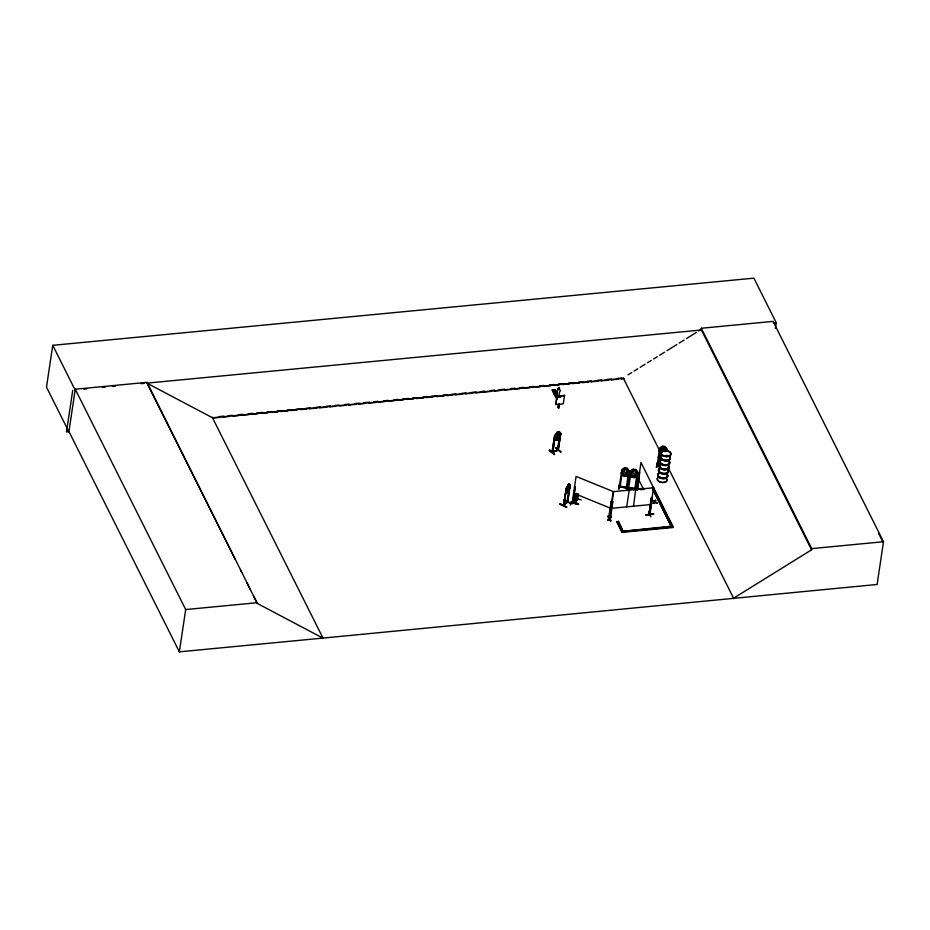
<?xml version="1.0" encoding="UTF-8"?>
<svg xmlns="http://www.w3.org/2000/svg" width="930" height="930" viewBox="0 0 930 930"><rect width="100%" height="100%" fill="white"/><g stroke="black" fill="none" stroke-linecap="round" stroke-linejoin="round"><path stroke-width="1.4" d="M558.267 450.19L557.512 450.213M557.605 449.597L557.849 449.806M622.6 470.22L620.066 487.018M660.463 448.62L657.882 465.221M660.591 450.771L660.893 448.783C667.077 441.297 653.871 453.491 662.544 446.237C665.624 445.04 667.635 450.783 666.705 449.446M555.419 435.531L554.547 435.624L551.978 452.387L558.093 450.015M557.291 392.065L556.826 397.412L557.291 392.065A1.755 1.302 -26.6 0 1 557.965 389.833L558.349 387.973M566.591 488.459L563.522 505.699L566.498 488.645M555.454 393.471L554.861 392.995M664.38 451.387L665.055 451.492L664.566 450.969M664.822 450.934L664.648 451.387M667.577 455.781L666.519 455.595M775.434 328.406L776.271 322.826L753.881 278.151L52.754 345.321L46.5 387.171L68.89 431.857L75.26 389.217L147.033 382.346L257.331 603.465L322.896 638.096L877.118 584.459L883.5 541.737L773.074 321.385L701.313 328.267L701.127 329.487L811.553 549.828L733.584 598.211M72.714 390.426L66.507 431.927L69.029 431.683M623.414 378.382L212.482 417.756L146.917 383.125L147.033 382.346M212.214 417.233L323.001 638.085L179.362 651.849L185.686 609.557L75.26 389.217M557.477 394.773L554.896 389.589C547.212 390.565 558.128 389.635 554.373 389.856M552.839 390.705L555.303 390.612M553.129 391.286L555.594 391.193M553.943 392.925L556.407 392.832M556.221 397.656L556.524 396.912L556.768 397.796M556.442 397.494L556.524 396.912M564.498 395.39L563.289 403.864L555.768 404.48L557.024 396.11L564.545 395.494L557.024 396.11M558 389.902L558.244 388.147M555.826 404.573L557.07 396.203M549.665 450.039L554.478 454.503L549.63 450.062M559.337 387.554L559.662 389.74A1.755 1.302 -26.6 0 1 559.639 391.844L558.523 397.319M557.849 407.352L558.267 404.562M558.314 408.27L558.942 404.085M560.023 397.145L560.186 396.052L559.453 396.122L559.953 397.11M558.186 450.248L560.825 433.438L559.139 431.543L557.07 432.357L554.699 435.845L552.199 452.55L552.839 452.305L555.28 435.438L554.547 435.624M558.93 408.212L559.558 404.027M554.687 438.204L552.769 452.317M552.827 452.271L552.153 451.689M557.07 432.357L555.942 440.355L558 439.553L560.43 436.1M555.722 448.004L560.976 452.038L556.059 447.876M557.419 450.283L559.558 436.31M554.64 435.81L557.151 432.45L559.186 431.59L560.755 433.485L557.582 450.422L558.116 449.434M560.046 504.06L566.684 507.222M566.44 488.599L563.289 505.595L567.695 501.561M566.207 488.483L563.568 505.664L567.672 502.119L569.881 485.262C570.392 487.75 568.962 491.482 566.602 493.051M567.742 501.468L566.963 502.374L569.09 488.378M567.637 502.188L570.171 485.297L569.183 483.856C565.998 487.413 569.974 481.624 570.113 485.367L569.741 485.704M570.23 505.048L573.438 501.131M570.915 502.34C578.286 502.328 583.784 507.059 570.927 502.27M575.182 486.832L572.682 503.618L575.31 486.704L574.554 486.576L575.31 486.704M576.112 493.4L574.601 503.107M576.368 493.481L575.159 502.886M576.391 494.504C570.462 513.244 579.413 496.748 577.065 498.875M577.565 499.154L576.972 499.48L577.832 493.853M578.088 493.935L577.228 499.561L578.123 494.958M581.238 499.968L573.752 497.55M611.173 501.351L611.801 501.607L611.173 501.351L608.58 518.289C608.081 516.092 610.789 519.08 608.639 518.045M608.697 517.661L609.464 517.766L608.476 518.196M609.185 517.859L609.185 518.522L613.207 491.563L576.077 476.404L572.09 503.386L572.88 503.467L572.101 503.153M653.499 487.797L613.649 491.61L609.673 518.719L612.138 501.781L612.893 501.875L612.219 501.944M610.394 517.847L609.638 517.917L610.533 518.173M610.371 518.638L612.8 501.712M619.554 484.391L618.845 488.773M622.496 470.115L621.81 469.999L619.287 486.901L627.006 488.087L626.425 487.169M619.961 487.018L620.031 486.169L619.217 486.913M637.527 489.122L636.98 488.715L637.062 489.738L640.968 462.443L673.32 527.461L622.054 532.367L616.846 521.974L618.38 521.312L623.042 531.309L618.38 521.312M628.796 471.092L629.447 471.185L628.715 471.045L626.297 488.006M629.447 471.185L627.029 487.936M628.157 485.809C626.704 484.611 629.064 489.052 627.39 490.447L626.739 490.017M627.401 485.693L626.634 490.331M621.287 472.777L623.484 475.881L626.134 476.241L629.052 473.951L629.529 471.336L627.32 468.278L624.669 467.918C615.997 475.079 629.215 462.942 623.03 470.406L622.728 472.394L624.216 474.242L625.925 474.498L627.843 473.184L627.32 468.278M627.39 490.447L628.169 485.46M627.901 487.413L628.575 488.366L631.098 471.429L630.377 471.324L627.843 488.227L635.562 489.413M622.054 532.367L616.927 521.451M626.704 506.862L629.203 490.122M637.259 472.382L634.772 489.343L635.678 488.645M635.515 489.447L638.015 472.51L637.364 472.417M636.027 486.669L633.551 506.199M629.842 474.102L632.04 477.206L634.69 477.613L637.689 475.311L638.096 472.661L635.888 469.603L633.237 469.243C624.611 476.253 637.794 464.407 631.586 471.731L631.296 473.719L632.772 475.567L634.481 475.823L636.411 474.509L635.888 469.603L637.992 472.719L637.236 472.603M639.701 472.591L637.19 489.831L636.922 489.308M637.445 489.808L639.317 477.044M633.202 489.378L640.654 488.634M653.534 513.93C630.528 517.08 669.03 512.105 646.094 514.709M648.489 512.07L650.907 516.824M651.314 498.027L648.919 514.976L651.314 498.027L652.139 497.422L651.477 500.131M649.628 514.662L650.872 504.165M656.266 467.43L657.394 462.791L656.731 467.151M652.36 497.841L649.931 514.581M660.358 465.767L657.068 465.256L657.347 464.465L660.428 465.337M657.882 465.419L657.963 464.616M652.558 500.945L654.639 501.433L652.558 500.945L654.394 502.072L653.767 503.444L654.871 501.956L656.882 503.153L654.813 502.305L655.673 500.305L654.639 501.433M659.696 456.735L659.998 454.747C666.124 447.109 653.046 459.525 661.683 452.282M653.767 503.444L654.453 501.723L652.604 500.596M661.114 456.119L661.288 454.944M654.592 501.781L655.104 500.352M656.882 503.153L655.011 502.002L655.673 500.305M664.543 450.399A4.929 2.93 8.5 0 1 670.809 454.456A4.929 2.93 8.5 0 1 662.73 455.235A4.929 2.93 8.5 0 1 664.543 450.399L664.218 446.923L663.357 446.842L660.498 451.434L660.195 453.422L661.683 455.27M811.553 549.828L811.727 548.607L701.313 328.267M621.275 472.824L623.542 475.765M618.834 489.122L619.647 484.135L618.787 489.029M620.182 486.25L626.367 487.192L626.192 487.773M623.484 475.881L626.123 476.288L629.052 473.951M626.355 468.546L626.704 472.161L625.681 473.056L624.146 471.766L625.495 468.418M627.122 487.32L619.45 486.32M627.738 485.716L626.96 490.377L627.831 485.751M629.924 474.137L632.04 477.206L634.69 477.567L637.608 475.276M630.377 471.324L631.052 471.591M634.923 488.517L628.668 487.518M635.981 489.354L636.073 486.995M658.731 453.91L660.939 456.967M661.404 454.142L659.149 451.143L662.137 448.946L664.717 449.469M656.592 467.441L657.463 462.512M658.824 453.898L660.998 456.851M659.614 448.586L657.219 465.314M660.346 448.644L659.649 448.527M660.509 460.118L658.254 457.118L660.509 460.118A4.917 2.918 8.5 0 0 664.985 464.802A4.917 2.918 8.5 0 0 668.868 460.652M662.951 449.55L663.799 449.678M571.043 502.084L578.413 504.42M649.675 513.674L648.908 514.337M568.718 484.728L567.602 489.587L568.66 487.75L568.649 484.693M567.87 485.169L566.51 490.366L567.184 491.145L569.207 487.994L569.23 483.984M566.51 507.396L559.872 504.223M566.754 506.92L560.116 503.746M556.768 435.054L558.419 432.276L558.767 434.275M557.151 432.45L555.466 437.449L556.57 438.495L559.453 435.879L559.744 433.88L559.093 431.625L557.93 439.448M661.788 451.631L662.962 449.492M607.976 516.278C610.464 515.499 612.696 527.845 607.976 516.278L610.743 520.928L608.325 516.197M574.647 503.165L577.367 498.945M667.066 455.572L666.357 456.026L666.973 455.468M667.775 456.049L666.729 456.328L666.81 455.595M564.022 504.781L563.371 504.92L563.952 505.362M558.593 435.438L557.093 436.995L556.593 436.228M660.649 454.607L661.311 454.828M572.822 503.165L572.299 502.572M607.918 520.533L611.475 516.627L607.894 520.475M577.298 499.119L575.1 502.619M564.208 500.456L571.101 503.386L564.254 500.108M636.934 489.401L637.515 489.366M552.536 390.135L552.362 390.054C563.208 407.294 552.385 394.692 552.978 390.089M557.837 397.296L554.373 389.775L557.768 396.029M552.862 389.937L556.931 398.668L552.397 389.833M657.092 465.105L660.381 465.605M554.896 393.03L555.803 393.018M667.717 456.142L666.764 455.526L666.438 456.142M659.126 451.248L662.137 448.946L662.009 450.143L663.543 451.434M558.535 387.88L559.372 387.624M564.045 504.862L567.358 501.828M628.029 374.837L631.691 372.57M634.121 371.058L637.782 368.792M640.212 367.28L645.083 364.258M647.524 362.747L651.174 360.48M653.616 358.968L657.266 356.702M659.707 355.19L664.578 352.168M667.019 350.656L676.761 344.6M679.202 343.089L684.073 340.066M686.514 338.555L696.256 332.51M698.697 330.999L701.127 329.487M657.917 464.779L657.173 464.675M619.31 486.739L626.948 487.925M627.959 487.448L627.785 488.238M627.866 488.064L635.492 489.226M635.55 488.808L628.017 487.646M554.826 389.821L557.326 394.704M557.977 439.495L555.942 440.355L554.373 438.46M552.722 451.689L557.651 449.992L552.42 451.922M572.194 502.549L572.02 503.351L572.892 502.805M609.696 518.487L610.196 518.417M552.304 452.503L558.198 450.178L560.697 433.438M555.582 393.588L555.908 392.972M609.15 518.487L608.604 518.277M633.179 489.401L640.828 488.564M633.295 489.552L640.77 488.796M651.395 498.189L651.884 497.445M610.382 518.615L609.801 518.707M646.059 514.999L653.511 514.255M83.758 389.182L86.63 388.903M102.416 387.392L105.288 387.113M112.46 386.427L115.332 386.148M141.174 383.672L144.045 383.404M146.917 383.125L701.383 329.999M773.388 323.105L776.271 322.826M219.422 416.547L223.758 416.129M228.083 415.71L232.407 415.303M238.173 414.745L242.498 414.338M248.264 413.78L252.588 413.362M256.913 412.955L262.679 412.397M267.015 411.978L271.339 411.572M277.105 411.014L281.43 410.607M287.196 410.049L291.52 409.63M295.845 409.223L301.611 408.665M305.935 408.258L310.271 407.84M316.037 407.282L320.362 406.875M326.128 406.317L330.452 405.91M334.777 405.492L339.101 405.073M344.867 404.527L349.203 404.108M354.969 403.562L359.294 403.143M363.618 402.725L369.384 402.178M373.709 401.76L378.033 401.342M383.799 400.795L388.124 400.377M393.901 399.83L398.226 399.412M402.55 398.993L408.317 398.447M412.641 398.028L416.966 397.622M422.732 397.064L427.056 396.645M431.381 396.238L437.158 395.68M442.924 395.134L447.249 394.715M451.573 394.297L455.898 393.89M461.664 393.332L465.988 392.925M471.754 392.367L476.09 391.949M481.856 391.402L484.739 391.123M490.505 390.577L494.83 390.158M499.154 389.74L504.92 389.193M510.686 388.635L515.011 388.228M519.347 387.81L523.671 387.392M529.437 386.845L533.762 386.427M539.528 385.88L543.852 385.462M549.618 384.904L553.943 384.497M558.267 384.078L562.604 383.66M568.37 383.114L572.694 382.695M578.46 382.149L582.784 381.73M587.109 381.312L591.433 380.905M597.2 380.347L601.536 379.94M607.302 379.382L611.626 378.963M617.392 378.417L621.717 377.999M212.831 418.058L220.05 417.372M222.933 417.093L228.71 416.535M233.035 416.129L238.812 415.571M241.695 415.292L248.915 414.606M251.809 414.327L257.575 413.769M261.911 413.362L267.689 412.804M272.013 412.385L277.791 411.839M280.674 411.56L287.893 410.874M290.776 410.595L296.554 410.037M300.878 409.63L306.656 409.072M309.539 408.793L316.758 408.107M319.653 407.828L326.872 407.131M329.755 406.863L335.532 406.305M339.857 405.887L345.635 405.341M348.518 405.062L355.737 404.376M358.62 404.097L364.397 403.539M368.722 403.12L375.941 402.434M378.836 402.155L384.601 401.609M387.496 401.33L394.715 400.632M397.598 400.365L403.376 399.807M407.7 399.389L413.478 398.842M416.361 398.563L423.58 397.866M426.463 397.598L432.241 397.04M436.565 396.622L443.784 395.936M446.679 395.657L452.445 395.099M455.34 394.832L462.559 394.134M465.442 393.855L472.661 393.169M475.544 392.89L491.424 391.367M494.307 391.088L500.084 390.542M504.42 390.123L511.628 389.438M514.523 389.159L520.288 388.601M523.183 388.333L530.402 387.636M533.285 387.357L540.504 386.671M543.387 386.392L550.606 385.706M553.49 385.427L559.267 384.869M562.15 384.59L569.369 383.904M572.264 383.625L579.471 382.939M582.366 382.66L588.132 382.102M591.027 381.823L598.246 381.137M601.129 380.858L608.348 380.172M611.231 379.893L618.45 379.196M621.333 378.928L624.228 378.65M644.025 488.39L637.224 489.041L637.689 489.959M652.174 487.611L653.627 487.471L649.512 514.929L649.756 513.511M637.155 489.564L641.223 489.18M640.41 489.703L644.478 489.32M651.477 503.328L652.081 503.27L651.43 503.676M611.15 508.35L651 504.537M616.846 521.974L618.299 521.835M625.867 531.042L621.589 531.449L671.483 526.159L668.565 526.95M630.133 530.635L635.829 530.088M640.096 529.682L644.362 529.263M650.058 528.728L655.755 528.182M660.021 527.763L664.287 527.356M622.135 531.844L673.401 526.938M811.727 548.607L883.5 541.737M185.686 609.557L257.447 602.687M555.431 393.588L555.687 392.832M555.791 447.935L560.697 452.085M622.437 470.313L621.786 470.162M667.043 455.502L667.81 455.886M625.495 468.464L626.343 468.592M611.487 516.662L611.15 516.15L607.639 520.37M573.577 493.144L610.696 508.303M567.858 485.123L565.835 488.82M566.626 492.958L565.614 491.61L566.707 492.993M564.254 500.363L570.915 503.502M655.057 501.654L656.929 502.805M665.183 446.656L667.38 449.76M661.986 450.887L661.265 450.899M623.158 377.859L659.707 450.794M668.135 467.604L733.84 598.722M653.546 487.994L666.938 514.732M668.217 517.278L673.32 527.461M653.453 490.156L671.867 527.601L652.732 489.413M638.457 479.183L643.525 489.285M554.373 389.775L557.547 396.052M552.699 390.123L556.872 398.366M147.556 384.427L235.244 559.407M240.44 569.776L241.742 572.369M246.938 582.726L250.182 589.213M253.437 595.688L256.68 602.175M52.754 345.321L75.144 390.007M68.936 431.508L179.362 651.849M878.618 533.367L882.733 541.76M665.124 446.76L666.008 449.574M669.309 462.175A4.929 2.93 8.5 0 1 663.602 465.395A4.929 2.93 8.5 0 1 661.032 460.28M668.868 461.141A4.999 2.976 8.5 0 1 667.717 465.012A4.999 2.976 8.5 0 1 661.032 464.024A4.999 2.976 8.5 0 1 661.021 459.978M668.217 465.14A4.929 2.93 8.5 0 1 664.311 469.313A4.929 2.93 8.5 0 1 659.742 464.558M668.74 465.779A4.894 2.906 8.5 0 1 663.694 469.104A4.894 2.906 8.5 0 1 659.788 464.465M670.1 457.281A4.999 2.976 8.5 0 1 664.311 460.548A4.999 2.976 8.5 0 1 661.718 455.363M669.984 457.548A4.917 2.918 8.5 0 1 665.555 460.954A4.917 2.918 8.5 0 1 660.567 456.909M660.998 456.223A4.917 2.918 8.5 0 1 661.73 455.665M668.903 460.896A4.999 2.976 8.5 0 1 667.752 464.768A4.999 2.976 8.5 0 1 661.067 463.791A4.999 2.976 8.5 0 1 661.056 459.746M670.135 457.037A4.999 2.976 8.5 0 1 664.346 460.315A4.999 2.976 8.5 0 1 661.753 455.119M670.112 456.781A4.929 2.93 8.5 0 1 664.404 460.001A4.929 2.93 8.5 0 1 661.835 454.886M667.345 475.335A4.929 2.93 8.5 0 1 661.625 478.566A4.929 2.93 8.5 0 1 659.068 473.451M667.449 475.056A4.999 2.976 8.5 0 1 661.66 478.334A4.999 2.976 8.5 0 1 659.056 473.149M666.229 478.45A4.929 2.93 8.5 0 1 662.323 482.624A4.929 2.93 8.5 0 1 657.754 477.881M668.17 465.477A4.929 2.93 8.5 0 1 664.264 469.65A4.929 2.93 8.5 0 1 659.684 464.895M666.229 478.206A4.894 2.906 8.5 0 1 662.358 482.345A4.894 2.906 8.5 0 1 657.824 477.625M668.1 465.721A4.894 2.906 8.5 0 1 664.229 469.859A4.894 2.906 8.5 0 1 659.684 465.151M668.135 470.441A4.999 2.976 8.5 0 1 662.985 473.835A4.999 2.976 8.5 0 1 659.01 469.092M667.449 474.567A4.917 2.918 8.5 0 1 661.753 477.788A4.917 2.918 8.5 0 1 659.184 472.673M668.135 472.254A4.917 2.918 8.5 0 1 661.707 473.777A4.917 2.918 8.5 0 1 659.033 469.394M667.484 474.823A4.999 2.976 8.5 0 1 661.695 478.101A4.999 2.976 8.5 0 1 659.091 472.905M668.17 470.208A4.999 2.976 8.5 0 1 663.02 473.603A4.999 2.976 8.5 0 1 659.044 468.86M668.147 469.941A4.929 2.93 8.5 0 1 663.706 473.358A4.929 2.93 8.5 0 1 658.707 469.301M553.559 392.146L556.047 391.914L553.559 392.146M554.373 393.785L556.872 393.553L554.373 393.785M632.888 471.928L632.714 473.091L634.237 474.381L635.26 473.486L634.911 469.871L634.051 469.79L632.888 471.928M549.281 450.48L554.524 454.538L549.305 450.457M560.674 397.04L560.186 396.052L560.604 397.052M662.695 455.595A4.894 2.906 8.5 0 0 670.716 454.828A4.894 2.906 8.5 0 0 664.497 450.806A4.894 2.906 8.5 0 0 662.695 455.595M662.706 455.375A4.929 2.93 8.5 0 0 670.797 454.596A4.929 2.93 8.5 0 0 664.52 450.55A4.929 2.93 8.5 0 0 662.706 455.375"/></g></svg>
